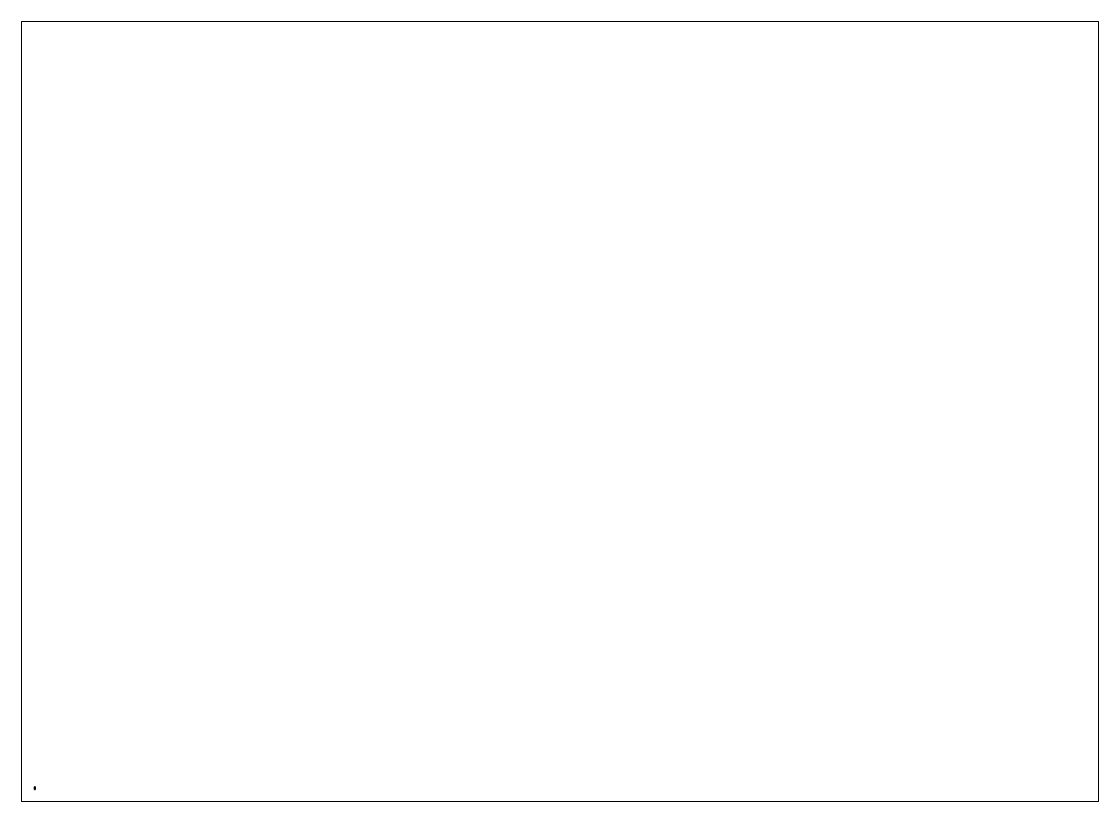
# Paper-space layout 'Layout1' of a CAD drawing. Extents: x 28 to 251, y 20 to 181.
# The model-space entities are those that its viewports show. They can reach past a viewport. Long polylines and large blocks are cut down to what shows.
import ezdxf

# ---------------------------------------------------------------- set-up
doc = ezdxf.new("R2010")
doc.units = 0
doc.layers.get('0').update_dxf_attribs({"linetype": 'CONTINUOUS'})
doc.layers.add('WHEEL', color=2, linetype='CONTINUOUS')

msp = doc.modelspace()

# ---------------------------------------------------------------- linework, layer by layer
at = {"layer": 'WHEEL'}
for points in [[(-3, 0.4, -0.4), (-3.1, 0.28, -0.28), (-3.1, 0.4), (-3, 0.56)], [(-3, 0.56), (-3.1, 0.4), (-3.1, 0.28, 0.28), (-3, 0.4, 0.4)], [(-3, 0, -0.56), (-3.1, 0, -0.4), (-3.1, 0.28, -0.28), (-3, 0.4, -0.4)], [(-3.1, 0.28, -0.28), (-3, 0.17, -0.17), (-3, 0.24), (-3.1, 0.4)], [(-3.1, 0.4), (-3, 0.24), (-3, 0.17, 0.17), (-3.1, 0.28, 0.28)], [(-3, 0.4, 0.4), (-3.1, 0.28, 0.28), (-3.1, 0, 0.4), (-3, 0, 0.56)], [(-3.1, 0, -0.4), (-3, 0, -0.24), (-3, 0.17, -0.17), (-3.1, 0.28, -0.28)], [(-3.1, 0.28, 0.28), (-3, 0.17, 0.17), (-3, 0, 0.24), (-3.1, 0, 0.4)], [(-3.1, -0.28, -0.28), (-3, -0.17, -0.17), (-3, 0, -0.24), (-3.1, 0, -0.4)], [(-3, -0.4, -0.4), (-3.1, -0.28, -0.28), (-3.1, 0, -0.4), (-3, 0, -0.56)], [(-3.1, 0, 0.4), (-3, 0, 0.24), (-3, -0.17, 0.17), (-3.1, -0.28, 0.28)], [(-3, 0, 0.56), (-3.1, 0, 0.4), (-3.1, -0.28, 0.28), (-3, -0.4, 0.4)], [(-2.81, 0.4, -0.4), (-3, 0.4, -0.4), (-3, 0.56), (-2.81, 0.56)], [(-2.81, 0.56), (-3, 0.56), (-3, 0.4, 0.4), (-2.81, 0.4, 0.4)], [(-2.81, 0, -0.56), (-3, 0, -0.56), (-3, 0.4, -0.4), (-2.81, 0.4, -0.4)], [(-2.81, 0.4, 0.4), (-3, 0.4, 0.4), (-3, 0, 0.56), (-2.81, 0, 0.56)], [(-3, 0.17, -0.17), (-3, -0.24), (-3, -0.17, 0.17), (-3, 0.24)], [(-3, 0.17, 0.17), (-3, 0.24), (-3, -0.17, 0.17), (-3, 0, 0.24)], [(-3, -0.17, -0.17), (-3, -0.24), (-3, 0.17, -0.17), (-3, 0, -0.24)], [(-2.81, 0, 0.56), (-3, 0, 0.56), (-3, -0.4, 0.4), (-2.81, -0.4, 0.4)], [(-2.72, 0.28, -0.28), (-2.81, 0.4, -0.4), (-2.81, 0.56), (-2.72, 0.4)], [(-2.72, 0.4), (-2.81, 0.56), (-2.81, 0.4, 0.4), (-2.72, 0.28, 0.28)], [(-2.72, 0, -0.4), (-2.81, 0, -0.56), (-2.81, 0.4, -0.4), (-2.72, 0.28, -0.28)], [(-2.81, 0.17, -0.17), (-2.72, 0.28, -0.28), (-2.72, 0.4), (-2.81, 0.24)], [(-2.81, 0.24), (-2.72, 0.4), (-2.72, 0.28, 0.28), (-2.81, 0.17, 0.17)], [(-2.72, 0.28, 0.28), (-2.81, 0.4, 0.4), (-2.81, 0, 0.56), (-2.72, 0, 0.4)], [(-2.81, 0, -0.24), (-2.72, 0, -0.4), (-2.72, 0.28, -0.28), (-2.81, 0.17, -0.17)], [(-2.81, 0.17, 0.17), (-2.72, 0.28, 0.28), (-2.72, 0, 0.4), (-2.81, 0, 0.24)], [(-2.81, -0.17, -0.17), (-2.81, 0, -0.24), (-2.81, 0.17, -0.17), (-2.81, 0.24)], [(-2.81, -0.17, -0.17), (-2.81, 0.24), (-2.81, 0.17, 0.17), (-2.81, -0.24)], [(-2.81, 0.17, 0.17), (-2.81, 0, 0.24), (-2.81, -0.17, 0.17), (-2.81, -0.24)], [(-2.81, 0, 0.24), (-2.72, 0, 0.4), (-2.72, -0.28, 0.28), (-2.81, -0.17, 0.17)], [(-2.72, 0, 0.4), (-2.81, 0, 0.56), (-2.81, -0.4, 0.4), (-2.72, -0.28, 0.28)], [(2.81, 0.4, -0.4), (2.72, 0.28, -0.28), (2.72, 0.4), (2.81, 0.56)], [(2.81, 0.56), (2.72, 0.4), (2.72, 0.28, 0.28), (2.81, 0.4, 0.4)], [(2.72, 0.28, -0.28), (2.81, 0.17, -0.17), (2.81, 0.24), (2.72, 0.4)], [(2.81, 0, -0.56), (2.72, 0, -0.4), (2.72, 0.28, -0.28), (2.81, 0.4, -0.4)], [(2.81, 0.4, 0.4), (2.72, 0.28, 0.28), (2.72, 0, 0.4), (2.81, 0, 0.56)], [(2.72, 0.4), (2.81, 0.24), (2.81, 0.17, 0.17), (2.72, 0.28, 0.28)], [(2.72, 0, -0.4), (2.81, 0, -0.24), (2.81, 0.17, -0.17), (2.72, 0.28, -0.28)], [(2.72, 0.28, 0.28), (2.81, 0.17, 0.17), (2.81, 0, 0.24), (2.72, 0, 0.4)], [(2.72, -0.28, -0.28), (2.81, -0.17, -0.17), (2.81, 0, -0.24), (2.72, 0, -0.4)], [(2.81, -0.4, -0.4), (2.72, -0.28, -0.28), (2.72, 0, -0.4), (2.81, 0, -0.56)], [(2.81, 0, 0.56), (2.72, 0, 0.4), (2.72, -0.28, 0.28), (2.81, -0.4, 0.4)], [(2.72, 0, 0.4), (2.81, 0, 0.24), (2.81, -0.17, 0.17), (2.72, -0.28, 0.28)], [(3, 0.4, -0.4), (2.81, 0.4, -0.4), (2.81, 0.56), (3, 0.56)], [(3, 0.56), (2.81, 0.56), (2.81, 0.4, 0.4), (3, 0.4, 0.4)], [(3, 0, -0.56), (2.81, 0, -0.56), (2.81, 0.4, -0.4), (3, 0.4, -0.4)], [(3, 0.4, 0.4), (2.81, 0.4, 0.4), (2.81, 0, 0.56), (3, 0, 0.56)], [(2.81, 0.17, 0.17), (2.81, 0.24), (2.81, -0.17, 0.17), (2.81, 0, 0.24)], [(2.81, 0.17, -0.17), (2.81, -0.24), (2.81, -0.17, 0.17), (2.81, 0.24)], [(2.81, -0.17, -0.17), (2.81, -0.24), (2.81, 0.17, -0.17), (2.81, 0, -0.24)], [(3, 0, 0.56), (2.81, 0, 0.56), (2.81, -0.4, 0.4), (3, -0.4, 0.4)], [(3.1, 0.28, -0.28), (3, 0.4, -0.4), (3, 0.56), (3.1, 0.4)], [(3.1, 0.4), (3, 0.56), (3, 0.4, 0.4), (3.1, 0.28, 0.28)], [(3, 0.17, -0.17), (3.1, 0.28, -0.28), (3.1, 0.4), (3, 0.24)], [(3.1, 0, -0.4), (3, 0, -0.56), (3, 0.4, -0.4), (3.1, 0.28, -0.28)], [(3.1, 0.28, 0.28), (3, 0.4, 0.4), (3, 0, 0.56), (3.1, 0, 0.4)], [(3, 0.24), (3.1, 0.4), (3.1, 0.28, 0.28), (3, 0.17, 0.17)], [(3, 0, -0.24), (3.1, 0, -0.4), (3.1, 0.28, -0.28), (3, 0.17, -0.17)], [(3, 0.17, 0.17), (3.1, 0.28, 0.28), (3.1, 0, 0.4), (3, 0, 0.24)], [(3, -0.17, -0.17), (3, 0.24), (3, 0.17, 0.17), (3, -0.24)], [(3, -0.17, -0.17), (3, 0, -0.24), (3, 0.17, -0.17), (3, 0.24)], [(3, 0.17, 0.17), (3, 0, 0.24), (3, -0.17, 0.17), (3, -0.24)], [(3.1, 0, 0.4), (3, 0, 0.56), (3, -0.4, 0.4), (3.1, -0.28, 0.28)], [(3, 0, 0.24), (3.1, 0, 0.4), (3.1, -0.28, 0.28), (3, -0.17, 0.17)], [(-3.1, -0.4), (-3, -0.24), (-3, -0.17, -0.17), (-3.1, -0.28, -0.28)], [(-3.1, -0.28, 0.28), (-3, -0.17, 0.17), (-3, -0.24), (-3.1, -0.4)], [(-3, -0.56), (-3.1, -0.4), (-3.1, -0.28, -0.28), (-3, -0.4, -0.4)], [(-3, -0.4, 0.4), (-3.1, -0.28, 0.28), (-3.1, -0.4), (-3, -0.56)], [(-2.81, -0.4, -0.4), (-3, -0.4, -0.4), (-3, 0, -0.56), (-2.81, 0, -0.56)], [(-2.81, -0.56), (-3, -0.56), (-3, -0.4, -0.4), (-2.81, -0.4, -0.4)], [(-2.81, -0.4, 0.4), (-3, -0.4, 0.4), (-3, -0.56), (-2.81, -0.56)], [(-2.81, -0.17, -0.17), (-2.72, -0.28, -0.28), (-2.72, 0, -0.4), (-2.81, 0, -0.24)], [(-2.72, -0.28, -0.28), (-2.81, -0.4, -0.4), (-2.81, 0, -0.56), (-2.72, 0, -0.4)], [(-2.81, -0.24), (-2.72, -0.4), (-2.72, -0.28, -0.28), (-2.81, -0.17, -0.17)], [(-2.81, -0.17, 0.17), (-2.72, -0.28, 0.28), (-2.72, -0.4), (-2.81, -0.24)], [(-2.72, -0.4), (-2.81, -0.56), (-2.81, -0.4, -0.4), (-2.72, -0.28, -0.28)], [(-2.72, -0.28, 0.28), (-2.81, -0.4, 0.4), (-2.81, -0.56), (-2.72, -0.4)], [(2.72, -0.4), (2.81, -0.24), (2.81, -0.17, -0.17), (2.72, -0.28, -0.28)], [(2.72, -0.28, 0.28), (2.81, -0.17, 0.17), (2.81, -0.24), (2.72, -0.4)], [(2.81, -0.56), (2.72, -0.4), (2.72, -0.28, -0.28), (2.81, -0.4, -0.4)], [(2.81, -0.4, 0.4), (2.72, -0.28, 0.28), (2.72, -0.4), (2.81, -0.56)], [(3, -0.4, -0.4), (2.81, -0.4, -0.4), (2.81, 0, -0.56), (3, 0, -0.56)], [(3, -0.56), (2.81, -0.56), (2.81, -0.4, -0.4), (3, -0.4, -0.4)], [(3, -0.4, 0.4), (2.81, -0.4, 0.4), (2.81, -0.56), (3, -0.56)], [(3, -0.17, -0.17), (3.1, -0.28, -0.28), (3.1, 0, -0.4), (3, 0, -0.24)], [(3.1, -0.28, -0.28), (3, -0.4, -0.4), (3, 0, -0.56), (3.1, 0, -0.4)], [(3, -0.24), (3.1, -0.4), (3.1, -0.28, -0.28), (3, -0.17, -0.17)], [(3, -0.17, 0.17), (3.1, -0.28, 0.28), (3.1, -0.4), (3, -0.24)], [(3.1, -0.4), (3, -0.56), (3, -0.4, -0.4), (3.1, -0.28, -0.28)], [(3.1, -0.28, 0.28), (3, -0.4, 0.4), (3, -0.56), (3.1, -0.4)]]:
    msp.add_3dface(points, dxfattribs=at)

psp = doc.layouts.get("Layout1")

# ---------------------------------------------------------------- viewports
at = {"layer": '0'}
psp.add_viewport(center=(139.22, 100.81), size=(222.76, 161.29), view_center_point=(210, 148.5), view_height=307.4901, dxfattribs=at)

doc.saveas('drawing.dxf')
